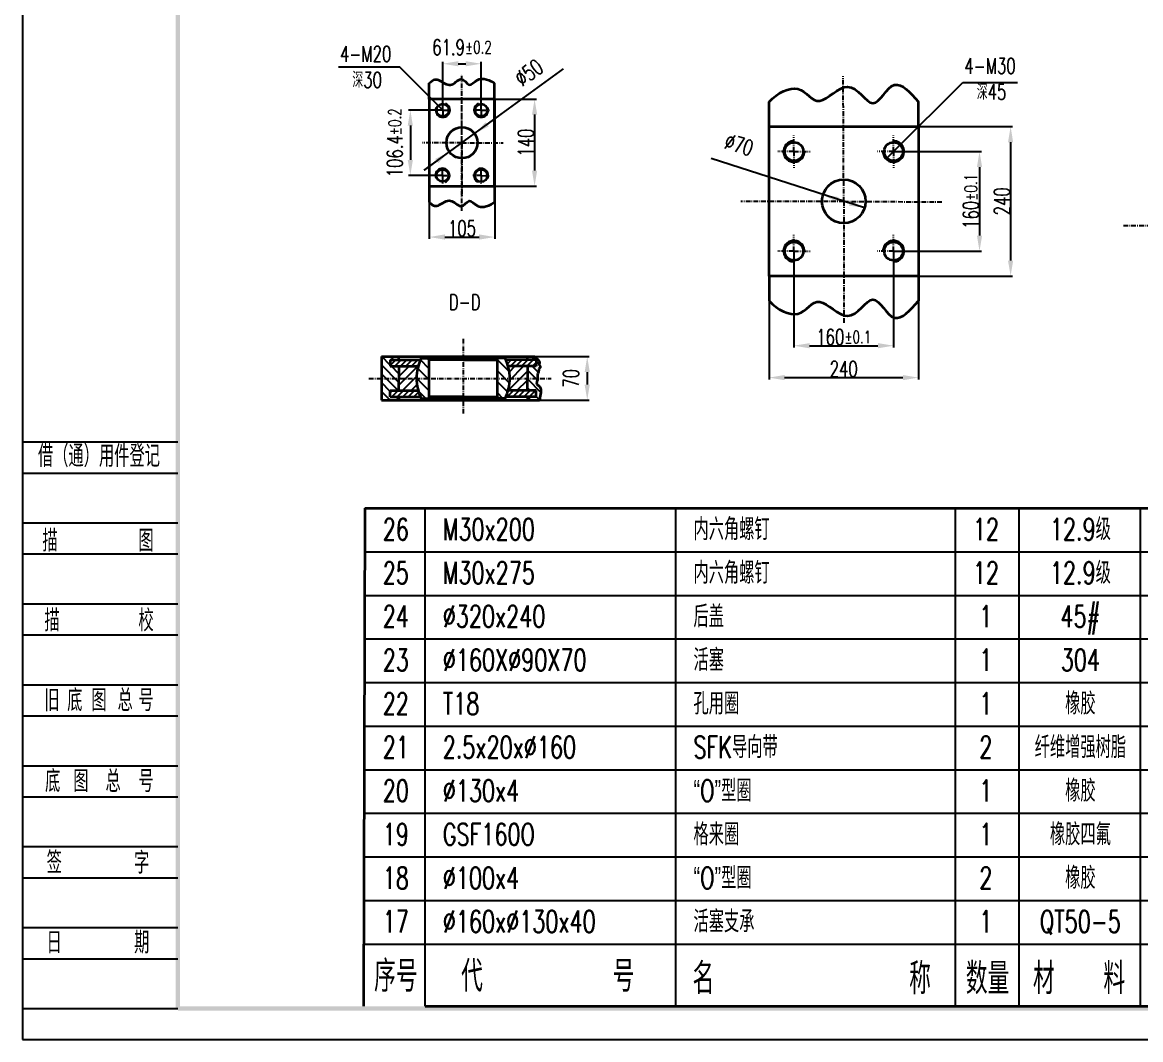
# Model space of a CAD drawing. Extents: x -526 to 4112, y -1359 to 3948.
# Drawn here: x -88 to 1709, y 978 to 2612 of the extents above; entities that cross this region are included whole.
import ezdxf
from ezdxf.enums import TextEntityAlignment as Align

# ---------------------------------------------------------------- set-up
doc = ezdxf.new("R2010")
doc.units = 0
doc.header["$MEASUREMENT"] = 0
doc.linetypes.add('LINEL4', pattern=[12.5, 7.5, -2, 1, -2])
doc.layers.get('Defpoints').update_dxf_attribs({"linetype": 'CONTINUOUS'})
doc.layers.add('L1', color=2, linetype='CONTINUOUS', lineweight=35)
for name, color, linetype in [('L3', 4, 'CONTINUOUS'), ('L4', 5, 'LINEL4'), ('L6', 7, 'CONTINUOUS')]:
    doc.layers.add(name, color=color, linetype=linetype)
doc.styles.add('HZTXT', font='ROMANS', dxfattribs={"width": 0.7, "bigfont": 'HZTXT'})
doc.styles.get("Standard").update_dxf_attribs({"font": 'txt', "bigfont": 'hztxt.shx'})
doc.dimstyles.get("Standard").update_dxf_attribs({"dimtxt": 0.18, "dimasz": 0.18, "dimexe": 0.18, "dimexo": 0.0625, "dimgap": 0.09, "dimtad": 0, "dimtih": 1, "dimtoh": 1, "dimdec": 4, "dimzin": 0, "dimdsep": 46, "dimtxsty": 'Standard', "dimcen": 0.09, "dimadec": 0, "dimazin": 0, "dimtfac": 1, "dimtdec": 4, "dimtofl": 0, "dimtmove": 0, "dimatfit": 3, "dimfxl": 1, "dimtolj": 1, "dimtzin": 0, "dimarcsym": 0})

# ---------------------------------------------------------------- blocks, each defined once
blk = doc.blocks.new('*D37')
at = {"layer": 'Defpoints', "color": 0, "transparency": 16777216}
for p in [(649.2, 2545.6), (587.3, 2471.2), (649.2, 2471.2)]:
    blk.add_point(p, dxfattribs=at)
at = {"layer": 'L3', "transparency": 16777216}
for p, q in [((587.3, 2471.2), (587.3, 2548.6)), ((612.3, 2545.6), (624.2, 2545.6)), ((649.2, 2471.2), (649.2, 2548.6))]:
    blk.add_line(p, q, dxfattribs=at)
for points in [[(612.3, 2549.8), (612.3, 2541.5), (587.3, 2545.6)], [(624.2, 2549.8), (624.2, 2541.5), (649.2, 2545.6)]]:
    blk.add_solid(points, dxfattribs=at)
at = {"layer": 'L3', "transparency": 16777216, "insert": (618.3, 2572.1), "char_height": 25, "attachment_point": 5, "style": 'HZTXT'}
blk.add_mtext('\\A1;61.9{\\H0.8x;±0.2}', dxfattribs=at)
blk = doc.blocks.new('*D38')
at = {"layer": 'Defpoints', "color": 0, "transparency": 16777216}
for p in [(565.8, 2488.9), (670.8, 2488.9), (670.8, 2267.3)]:
    blk.add_point(p, dxfattribs=at)
at = {"layer": 'L3', "transparency": 16777216}
for p, q in [((565.8, 2488.9), (565.8, 2264.3)), ((670.8, 2488.9), (670.8, 2264.3)), ((590.8, 2267.3), (645.8, 2267.3))]:
    blk.add_line(p, q, dxfattribs=at)
for points in [[(590.8, 2271.5), (590.8, 2263.1), (565.8, 2267.3)], [(645.8, 2271.5), (645.8, 2263.1), (670.8, 2267.3)]]:
    blk.add_solid(points, dxfattribs=at)
at = {"layer": 'L3', "transparency": 16777216, "insert": (618.3, 2281.3), "char_height": 25, "attachment_point": 5, "style": 'HZTXT'}
blk.add_mtext('\\A1;105', dxfattribs=at)
blk = doc.blocks.new('*D39')
at = {"layer": 'Defpoints', "color": 0, "transparency": 16777216}
for p in [(587.3, 2471.2), (535.3, 2366.2), (587, 2366.2)]:
    blk.add_point(p, dxfattribs=at)
at = {"layer": 'L3', "transparency": 16777216}
for p, q in [((587.3, 2471.2), (532.3, 2471.2)), ((535.3, 2446.2), (535.3, 2391.2)), ((587, 2366.2), (532.3, 2366.2))]:
    blk.add_line(p, q, dxfattribs=at)
for points in [[(531.1, 2446.2), (539.4, 2446.2), (535.3, 2471.2)], [(531.1, 2391.2), (539.4, 2391.2), (535.3, 2366.2)]]:
    blk.add_solid(points, dxfattribs=at)
at = {"layer": 'L3', "transparency": 16777216, "insert": (510.3, 2418.7), "char_height": 25, "attachment_point": 5, "rotation": 90, "style": 'HZTXT'}
blk.add_mtext('\\A1;106.4{\\H0.8x;±0.2}', dxfattribs=at)
blk = doc.blocks.new('*D40')
at = {"layer": 'Defpoints', "color": 0, "transparency": 16777216}
for p in [(670.8, 2488.9), (670.8, 2348.9), (734.9, 2348.9)]:
    blk.add_point(p, dxfattribs=at)
at = {"layer": 'L3', "transparency": 16777216}
for p, q in [((670.8, 2488.9), (737.9, 2488.9)), ((734.9, 2463.9), (734.9, 2373.9)), ((670.8, 2348.9), (737.9, 2348.9))]:
    blk.add_line(p, q, dxfattribs=at)
for points in [[(730.8, 2463.9), (739.1, 2463.9), (734.9, 2488.9)], [(730.8, 2373.9), (739.1, 2373.9), (734.9, 2348.9)]]:
    blk.add_solid(points, dxfattribs=at)
at = {"layer": 'L3', "transparency": 16777216, "insert": (720.9, 2418.9), "char_height": 25, "attachment_point": 5, "rotation": 90, "style": 'HZTXT'}
blk.add_mtext('\\A1;140', dxfattribs=at)
blk = doc.blocks.new('*D41')
at = {"layer": 'Defpoints', "color": 0, "transparency": 16777216}
for p in [(638.5, 2433.5), (598, 2404.2)]:
    blk.add_point(p, dxfattribs=at)
at = {"layer": 'L3', "transparency": 16777216}
for p, q in [((658.8, 2448.2), (679, 2462.9)), ((598, 2404.2), (638.5, 2433.5)), ((577.8, 2389.5), (557.6, 2374.8))]:
    blk.add_line(p, q, dxfattribs=at)
for points in [[(656.3, 2451.6), (661.2, 2444.8), (638.5, 2433.5)], [(575.3, 2392.9), (580.2, 2386.1), (598, 2404.2)]]:
    blk.add_solid(points, dxfattribs=at)
at = {"layer": 'L3', "transparency": 16777216, "insert": (725.7, 2531.4), "char_height": 25, "attachment_point": 5, "rotation": 35.9422, "style": 'HZTXT'}
blk.add_mtext('\\A1;∅50', dxfattribs=at)
blk = doc.blocks.new('*D48')
at = {"layer": 'Defpoints', "color": 0, "transparency": 16777216}
for p in [(1111.6, 2204.6), (1351.6, 2204.6), (1351.6, 2041.5)]:
    blk.add_point(p, dxfattribs=at)
at = {"layer": 'L3', "transparency": 16777216}
for p, q in [((1111.6, 2204.6), (1111.6, 2038.5)), ((1351.6, 2204.6), (1351.6, 2038.5)), ((1136.6, 2041.5), (1326.6, 2041.5))]:
    blk.add_line(p, q, dxfattribs=at)
for points in [[(1136.6, 2045.7), (1136.6, 2037.4), (1111.6, 2041.5)], [(1326.6, 2045.7), (1326.6, 2037.4), (1351.6, 2041.5)]]:
    blk.add_solid(points, dxfattribs=at)
at = {"layer": 'L3', "transparency": 16777216, "insert": (1231.6, 2055.5), "char_height": 25, "attachment_point": 5, "style": 'HZTXT'}
blk.add_mtext('\\A1;240', dxfattribs=at)
blk = doc.blocks.new('*D49')
at = {"layer": 'Defpoints', "color": 0, "transparency": 16777216}
for p in [(1151.6, 2244.6), (1311.6, 2244.6), (1311.6, 2092.8)]:
    blk.add_point(p, dxfattribs=at)
at = {"layer": 'L3', "transparency": 16777216}
for p, q in [((1151.6, 2244.6), (1151.6, 2089.8)), ((1311.6, 2244.6), (1311.6, 2089.8)), ((1176.6, 2092.8), (1286.6, 2092.8))]:
    blk.add_line(p, q, dxfattribs=at)
for points in [[(1176.6, 2096.9), (1176.6, 2088.6), (1151.6, 2092.8)], [(1286.6, 2096.9), (1286.6, 2088.6), (1311.6, 2092.8)]]:
    blk.add_solid(points, dxfattribs=at)
at = {"layer": 'L3', "transparency": 16777216, "insert": (1231.6, 2106.8), "char_height": 25, "attachment_point": 5, "style": 'HZTXT'}
blk.add_mtext('\\A1;160{\\H0.8x;±0.1}', dxfattribs=at)
blk = doc.blocks.new('*D50')
at = {"layer": 'Defpoints', "color": 0, "transparency": 16777216}
for p in [(1311.6, 2404.6), (1311.6, 2244.6), (1449.8, 2244.6)]:
    blk.add_point(p, dxfattribs=at)
at = {"layer": 'L3', "transparency": 16777216}
for p, q in [((1311.6, 2404.6), (1452.8, 2404.6)), ((1449.8, 2379.6), (1449.8, 2269.6)), ((1311.6, 2244.6), (1452.8, 2244.6))]:
    blk.add_line(p, q, dxfattribs=at)
for points in [[(1445.6, 2379.6), (1453.9, 2379.6), (1449.8, 2404.6)], [(1445.6, 2269.6), (1453.9, 2269.6), (1449.8, 2244.6)]]:
    blk.add_solid(points, dxfattribs=at)
at = {"layer": 'L3', "transparency": 16777216, "insert": (1435.8, 2324.6), "char_height": 25, "attachment_point": 5, "rotation": 90, "style": 'HZTXT'}
blk.add_mtext('\\A1;160{\\H0.8x;±0.1}', dxfattribs=at)
blk = doc.blocks.new('*D51')
at = {"layer": 'Defpoints', "color": 0, "transparency": 16777216}
for p in [(1351.6, 2444.6), (1351.6, 2204.6), (1499.7, 2204.6)]:
    blk.add_point(p, dxfattribs=at)
at = {"layer": 'L3', "transparency": 16777216}
for p, q in [((1351.6, 2444.6), (1502.7, 2444.6)), ((1499.7, 2419.6), (1499.7, 2229.6)), ((1351.6, 2204.6), (1502.7, 2204.6))]:
    blk.add_line(p, q, dxfattribs=at)
for points in [[(1495.5, 2419.6), (1503.8, 2419.6), (1499.7, 2444.6)], [(1495.5, 2229.6), (1503.8, 2229.6), (1499.7, 2204.6)]]:
    blk.add_solid(points, dxfattribs=at)
at = {"layer": 'L3', "transparency": 16777216, "insert": (1485.7, 2324.6), "char_height": 25, "attachment_point": 5, "rotation": 90, "style": 'HZTXT'}
blk.add_mtext('\\A1;240', dxfattribs=at)
blk = doc.blocks.new('*D52')
at = {"layer": 'Defpoints', "color": 0, "transparency": 16777216}
for p in [(1198.2, 2335), (1265.1, 2314.3)]:
    blk.add_point(p, dxfattribs=at)
at = {"layer": 'L3', "transparency": 16777216}
blk.add_line((1241.2, 2321.7), (1222.1, 2327.6), dxfattribs=at)
for points in [[(1223.3, 2331.6), (1220.9, 2323.6), (1198.2, 2335)], [(1242.4, 2325.7), (1240, 2317.7), (1265.1, 2314.3)]]:
    blk.add_solid(points, dxfattribs=at)
at = {"layer": 'L3', "transparency": 16777216, "insert": (1063.3, 2415.5), "char_height": 25, "attachment_point": 5, "rotation": 342.7854, "style": 'HZTXT'}
blk.add_mtext('\\A1;∅70', dxfattribs=at)
blk = doc.blocks.new('*D57')
at = {"layer": 'Defpoints', "color": 0, "transparency": 16777216}
for p in [(735.4, 2075.3), (742.7, 2005.3), (819.5, 2005.3)]:
    blk.add_point(p, dxfattribs=at)
at = {"layer": 'L3', "transparency": 16777216}
for p, q in [((735.4, 2075.3), (822.5, 2075.3)), ((819.5, 2050.3), (819.5, 2030.3)), ((742.7, 2005.3), (822.5, 2005.3))]:
    blk.add_line(p, q, dxfattribs=at)
for points in [[(815.3, 2050.3), (823.6, 2050.3), (819.5, 2075.3)], [(815.3, 2030.3), (823.6, 2030.3), (819.5, 2005.3)]]:
    blk.add_solid(points, dxfattribs=at)
at = {"layer": 'L3', "transparency": 16777216, "insert": (793.5, 2040.3), "char_height": 25, "attachment_point": 5, "rotation": 90, "style": 'HZTXT'}
blk.add_mtext('\\A1;70', dxfattribs=at)

msp = doc.modelspace()

# ---------------------------------------------------------------- hatches: boundary and pattern name
at = {"layer": 'L6'}
h = msp.add_hatch(dxfattribs=at)
h.set_pattern_fill('ANSI31', color=256, scale=80, angle=90)
h.set_pattern_definition([(135, (-484.927, 2257.698), (-7.07107, -7.07107), [])])
h.paths.add_polyline_path([(516.97, 2059.83), (502.97, 2059.83), (502.97, 2070.09), (516.97, 2070.09), (516.97, 2075.31), (488.81, 2075.31), (488.81, 2040.31), (516.97, 2040.31)])
h.paths.add_polyline_path([(516.97, 2040.31), (488.81, 2040.31), (488.81, 2005.31), (516.97, 2005.31), (516.97, 2010.53), (502.97, 2010.53), (502.97, 2020.8), (516.97, 2020.8)])
edge = h.paths.add_edge_path()
edge.add_spline(control_points=[(739.87, 2040.31), (739.79, 2042.43), (738.73, 2046.54), (742.1, 2051.41), (740.99, 2056.35), (746.15, 2059.15), (741.01, 2061.85), (743.89, 2066.61), (740.31, 2071.13), (736.06, 2073.07), (735.48, 2074.77), (735.4, 2075.31)], knot_values=[5.2689976, 5.2689976, 5.2689976, 5.2689976, 11.5657997, 17.1257928, 21.7241225, 25.2005854, 29.0732044, 32.3051903, 38.9488706, 43.3409126, 45.1293294, 45.1293294, 45.1293294, 45.1293294], degree=3, periodic=0)
edge.add_line((735.4, 2075.31), (723.38, 2075.31))
edge.add_line((723.38, 2075.31), (723.38, 2070.09))
edge.add_line((723.38, 2070.09), (737.38, 2070.09))
edge.add_line((737.38, 2070.09), (737.38, 2059.83))
edge.add_line((737.38, 2059.83), (723.38, 2059.83))
edge.add_line((723.38, 2059.83), (723.38, 2040.31))
edge.add_line((723.38, 2040.31), (739.87, 2040.31))
edge = h.paths.add_edge_path()
edge.add_spline(control_points=[(742.69, 2005.31), (742.98, 2006.73), (744.61, 2014.83), (746.91, 2025.67), (739.43, 2029.55), (737.1, 2033.34), (739.76, 2036.93), (739.9, 2039.41), (739.87, 2040.31)], knot_values=[45.1293294, 45.1293294, 45.1293294, 45.1293294, 49.2305494, 67.7661238, 69.8173425, 74.1458481, 78.9432728, 81.6103396, 81.6103396, 81.6103396, 81.6103396], degree=3, periodic=0)
edge.add_line((739.87, 2040.31), (723.38, 2040.31))
edge.add_line((723.38, 2040.31), (723.38, 2020.8))
edge.add_line((723.38, 2020.8), (737.38, 2020.8))
edge.add_line((737.38, 2020.8), (737.38, 2010.53))
edge.add_line((737.38, 2010.53), (723.38, 2010.53))
edge.add_line((723.38, 2010.53), (723.38, 2005.31))
edge.add_line((723.38, 2005.31), (742.69, 2005.31))
h = msp.add_hatch(dxfattribs=at)
h.set_pattern_fill('ANSI31', color=256, scale=50)
h.set_pattern_definition([(45, (-484.927, 2257.6977), (-4.419417, 4.419417), [])])
h.paths.add_polyline_path([(502.97, 2070.09), (502.97, 2059.83), (547.85, 2059.83, -0.0376279), (551.56, 2070.09)])
h.paths.add_polyline_path([(502.97, 2020.8), (502.97, 2010.53), (551.56, 2010.53, -0.0376279), (547.85, 2020.8)])
h.paths.add_polyline_path([(688.79, 2070.09, -0.0376279), (692.5, 2059.83), (737.38, 2059.83), (737.38, 2070.09)])
h.paths.add_polyline_path([(692.5, 2020.8, -0.0376279), (688.79, 2010.53), (737.38, 2010.53), (737.38, 2020.8)])
h = msp.add_hatch(dxfattribs=at)
h.set_pattern_fill('ANSI31', color=256, scale=100, angle=90)
h.set_pattern_definition([(135, (-484.927, 2257.698), (-8.83883, -8.83883), [])])
h.paths.add_polyline_path([(565.17, 2070.07), (565.17, 2072.69), (552.79, 2072.69, 0.11605), (545.17, 2040.31), (565.17, 2040.31)])
h.paths.add_polyline_path([(565.17, 2040.31), (545.17, 2040.31, 0.11605), (552.79, 2007.93), (565.17, 2007.93), (565.17, 2010.56)])
h.paths.add_polyline_path([(687.56, 2072.69), (675.17, 2072.69), (675.17, 2070.07), (675.17, 2040.31), (695.17, 2040.31, 0.11605)])
h.paths.add_polyline_path([(695.17, 2040.31), (675.17, 2040.31), (675.17, 2010.56), (675.17, 2007.93), (687.56, 2007.93, 0.11605)])
h = msp.add_hatch(dxfattribs=at)
h.set_pattern_fill('ANSI31', color=256, scale=80)
h.set_pattern_definition([(45, (-484.927, 2257.698), (-7.07107, 7.07107), [])])
h.paths.add_polyline_path([(547.85, 2059.83), (516.97, 2059.83), (516.97, 2040.31), (545.17, 2040.31, -0.0681307)])
h.paths.add_polyline_path([(545.17, 2040.31), (516.97, 2040.31), (516.97, 2020.8), (547.85, 2020.8, -0.0681307)])
h.paths.add_polyline_path([(723.38, 2059.83), (692.5, 2059.83, -0.0681307), (695.17, 2040.31), (723.38, 2040.31)])
h.paths.add_polyline_path([(723.38, 2040.31), (695.17, 2040.31, -0.0681307), (692.5, 2020.8), (723.38, 2020.8)])

# ---------------------------------------------------------------- linework, layer by layer
at = {"layer": 'L1'}
for p, q in [((565.77, 2488.85), (565.77, 2514.41)), ((670.77, 2488.85), (670.77, 2514.41)), ((670.77, 2488.85), (565.77, 2488.85)), ((565.77, 2488.85), (565.77, 2348.85)), ((670.77, 2418.85), (670.77, 2488.85)), ((1111.64, 2444.63), (1111.64, 2484.63)), ((1351.64, 2444.63), (1351.64, 2484.63)), ((1351.64, 2444.63), (1351.64, 2204.63)), ((670.77, 2348.85), (670.77, 2418.85)), ((565.77, 2348.85), (565.63, 2323.3)), ((565.77, 2348.85), (670.77, 2348.85)), ((670.77, 2348.28), (670.63, 2322.72)), ((1351.64, 2204.63), (1111.64, 2204.63)), ((1111.64, 2204.63), (1111.64, 2164.63)), ((1351.64, 2204.63), (1351.64, 2164.63)), ((488.81, 2075.31), (488.81, 2005.31)), ((488.81, 2075.31), (735.4, 2075.31)), ((502.97, 2070.09), (551.56, 2070.09)), ((502.97, 2070.09), (502.97, 2059.83)), ((516.97, 2070.09), (516.97, 2075.31)), ((552.79, 2072.69), (620.17, 2072.69)), ((565.17, 2070.07), (565.17, 2072.69)), ((620.17, 2070.07), (565.17, 2070.07)), ((565.17, 2070.07), (565.17, 2010.56)), ((687.56, 2072.69), (620.17, 2072.69)), ((620.17, 2070.07), (675.17, 2070.07)), ((675.17, 2070.07), (675.17, 2072.69)), ((675.17, 2010.56), (675.17, 2070.07)), ((737.38, 2070.09), (688.79, 2070.09)), ((723.38, 2070.09), (723.38, 2075.31)), ((737.38, 2070.09), (737.38, 2059.83)), ((502.97, 2059.83), (547.85, 2059.83)), ((516.97, 2059.83), (516.97, 2040.31)), ((737.38, 2059.83), (692.5, 2059.83)), ((723.38, 2059.83), (723.38, 2040.31)), ((516.97, 2020.8), (516.97, 2040.31)), ((723.38, 2020.8), (723.38, 2040.31)), ((502.97, 2010.53), (502.97, 2020.8)), ((502.97, 2020.8), (547.85, 2020.8)), ((737.38, 2020.8), (692.5, 2020.8)), ((737.38, 2010.53), (737.38, 2020.8)), ((488.81, 2005.31), (742.69, 2005.31)), ((502.97, 2010.53), (551.56, 2010.53)), ((516.97, 2010.53), (516.97, 2005.31)), ((552.79, 2007.93), (620.17, 2007.93)), ((620.17, 2010.56), (565.17, 2010.56)), ((565.17, 2010.56), (565.17, 2007.93)), ((620.17, 2010.56), (675.17, 2010.56)), ((687.56, 2007.93), (620.17, 2007.93)), ((675.17, 2010.56), (675.17, 2007.93)), ((737.38, 2010.53), (688.79, 2010.53)), ((723.38, 2010.53), (723.38, 2005.31)), ((461.96, 1831.76), (459.78, 1031.76)), ((461.96, 1831.76), (2261.96, 1831.76)), ((559.23, 1031.76), (2345.18, 1031.76))]:
    msp.add_line(p, q, dxfattribs=at)
msp.add_lwpolyline([(1111.64, 2444.63), (1351.64, 2444.63), (1351.64, 2204.63), (1111.64, 2204.63)], close=True, dxfattribs=at)
for centre, radius in [((587.32, 2471.17), 10), ((649.22, 2471.17), 10), ((618.27, 2418.85), 25), ((1151.64, 2404.63), 15), ((1311.64, 2404.63), 15), ((587.03, 2366.21), 10), ((648.93, 2365.87), 10), ((1231.64, 2324.63), 35), ((1151.64, 2244.63), 15), ((1311.64, 2244.63), 15)]:
    msp.add_circle(centre, radius, dxfattribs=at)
for centre, start, end in [((617.79, 2040.31), 153.52174, 180), ((622.56, 2040.31), 0, 26.47826), ((617.79, 2040.31), 180, 206.47826), ((622.56, 2040.31), 333.52174, 0)]:
    msp.add_arc(centre, 72.62, start, end, dxfattribs=at)
for points, knots in [([(565.77, 2514.41), (572.51, 2521.44), (581.2, 2521.43), (600.08, 2505.47), (618.27, 2528.51), (629.86, 2504.81), (640.57, 2522.33), (656.9, 2522.83), (670.77, 2514.41)], [0, 0, 0, 0, 45.8969265, 93.1825466, 139.534982, 192.6851797, 244.6732227, 290.9887988, 290.9887988, 290.9887988, 290.9887988]), ([(1111.64, 2484.63), (1125.11, 2498.7), (1164.21, 2518.97), (1188.12, 2466.76), (1243.02, 2532.25), (1279.32, 2456.14), (1309.74, 2531.29), (1338.22, 2499.57), (1351.64, 2484.63)], [0, 0, 0, 0, 45.8969265, 93.1825466, 139.534982, 192.6851797, 244.6732227, 290.9887988, 290.9887988, 290.9887988, 290.9887988]), ([(565.63, 2323.3), (572.33, 2316.23), (581.02, 2316.19), (599.99, 2332.05), (618.05, 2308.91), (629.78, 2332.55), (640.38, 2314.96), (656.71, 2314.38), (670.63, 2322.72)], [0, 0, 0, 0, 45.8969265, 93.1825466, 139.534982, 192.6851797, 244.6732227, 290.9887988, 290.9887988, 290.9887988, 290.9887988]), ([(1111.64, 2164.63), (1125.11, 2150.56), (1164.21, 2130.29), (1188.12, 2182.5), (1243.02, 2117.01), (1279.32, 2193.12), (1309.74, 2117.97), (1338.22, 2149.69), (1351.64, 2164.63)], [0, 0, 0, 0, 45.8969265, 93.1825466, 139.534982, 192.6851797, 244.6732227, 290.9887988, 290.9887988, 290.9887988, 290.9887988]), ([(735.4, 2075.31), (735.48, 2074.77), (736.06, 2073.07), (740.31, 2071.13), (743.89, 2066.61), (741.01, 2061.85), (746.15, 2059.15), (740.99, 2056.35), (742.1, 2051.41), (738.18, 2045.75), (741.18, 2038.84), (737.1, 2033.34), (739.43, 2029.55), (746.91, 2025.67), (744.61, 2014.83), (742.98, 2006.73), (742.69, 2005.31)], [5.2689976, 5.2689976, 5.2689976, 5.2689976, 7.0574144, 11.4494564, 18.0931367, 21.3251226, 25.1977416, 28.6742045, 33.2725342, 38.8325273, 47.7963962, 52.5938209, 56.9223265, 58.9735452, 77.5091196, 81.6103396, 81.6103396, 81.6103396, 81.6103396])]:
    msp.add_open_spline(points, degree=3, knots=knots, dxfattribs=at)
for points in [[(165.46, 3894.76), (158.46, 3901.76), (165.46, 1028.26), (158.46, 1028.26)], [(161.96, 1031.76), (161.96, 1024.76), (4058.47, 1031.76), (4065.47, 1024.76)]]:
    msp.add_trace(points, dxfattribs=at)
at = {"layer": 'L3'}
for p, q in [((518.49, 2540), (419.99, 2540)), ((587.32, 2471.17), (518.49, 2540)), ((557.55, 2374.83), (781.52, 2537.21)), ((1311.64, 2404.63), (1422.73, 2515.73)), ((1422.73, 2515.73), (1511.02, 2515.73)), ((1265.07, 2314.27), (1018.45, 2393.51)), ((1311.64, 2404.63), (1301.03, 2394.02)), ((-88.04, 1938.26), (161.96, 1938.26)), ((-88.04, 1888.26), (161.96, 1888.26)), ((461.96, 1831.76), (2261.96, 1831.76)), ((559.23, 1661.76), (559.23, 1831.76)), ((961.96, 1661.76), (961.96, 1831.76)), ((1411.18, 1661.76), (1411.18, 1831.76)), ((1513.42, 1661.76), (1513.42, 1831.76)), ((1708.59, 1661.76), (1708.59, 1831.76)), ((-88.04, 1808.26), (161.96, 1808.26)), ((461.96, 1761.76), (2261.96, 1761.76)), ((559.23, 1591.76), (559.23, 1761.76)), ((961.96, 1591.76), (961.96, 1761.76)), ((1411.18, 1591.76), (1411.18, 1761.76)), ((1513.42, 1591.76), (1513.42, 1761.76)), ((1708.59, 1591.76), (1708.59, 1761.76)), ((-88.04, 1758.26), (161.96, 1758.26)), ((461.96, 1691.76), (2261.96, 1691.76)), ((559.23, 1521.76), (559.23, 1691.76)), ((961.96, 1521.76), (961.96, 1691.76)), ((1411.18, 1521.76), (1411.18, 1691.76)), ((1513.42, 1521.76), (1513.42, 1691.76)), ((1708.59, 1521.76), (1708.59, 1691.76)), ((-88.04, 1678.26), (161.96, 1678.26)), ((-88.04, 1628.26), (161.96, 1628.26)), ((461.96, 1621.76), (2261.96, 1621.76)), ((559.23, 1451.76), (559.23, 1621.76)), ((961.96, 1451.76), (961.96, 1621.76)), ((1411.18, 1451.76), (1411.18, 1621.76)), ((1513.42, 1451.76), (1513.42, 1621.76)), ((1708.59, 1451.76), (1708.59, 1621.76)), ((-88.04, 1548.26), (161.96, 1548.26)), ((461.96, 1551.76), (2261.96, 1551.76)), ((559.23, 1381.76), (559.23, 1551.76)), ((961.96, 1381.76), (961.96, 1551.76)), ((1411.18, 1381.76), (1411.18, 1551.76)), ((1513.42, 1381.76), (1513.42, 1551.76)), ((1708.59, 1381.76), (1708.59, 1551.76)), ((-88.04, 1498.26), (161.96, 1498.26)), ((461.96, 1481.76), (2261.96, 1481.76)), ((559.23, 1311.76), (559.23, 1481.76)), ((961.96, 1311.76), (961.96, 1481.76)), ((1411.18, 1311.76), (1411.18, 1481.76)), ((1513.42, 1311.76), (1513.42, 1481.76)), ((1708.59, 1311.76), (1708.59, 1481.76)), ((-88.04, 1418.26), (161.96, 1418.26)), ((461.96, 1411.76), (2261.96, 1411.76)), ((559.23, 1241.76), (559.23, 1411.76)), ((961.96, 1241.76), (961.96, 1411.76)), ((1411.18, 1241.76), (1411.18, 1411.76)), ((1513.42, 1241.76), (1513.42, 1411.76)), ((1708.59, 1241.76), (1708.59, 1411.76)), ((-88.04, 1368.26), (161.96, 1368.26)), ((461.96, 1341.76), (2261.96, 1341.76)), ((559.23, 1171.76), (559.23, 1341.76)), ((961.96, 1171.76), (961.96, 1341.76)), ((1411.18, 1171.76), (1411.18, 1341.76)), ((1513.42, 1171.76), (1513.42, 1341.76)), ((1708.59, 1171.76), (1708.59, 1341.76)), ((-88.04, 1288.26), (161.96, 1288.26)), ((461.96, 1271.76), (2261.96, 1271.76)), ((559.23, 1101.76), (559.23, 1271.76)), ((961.96, 1101.76), (961.96, 1271.76)), ((1411.18, 1101.76), (1411.18, 1271.76)), ((1513.42, 1101.76), (1513.42, 1271.76)), ((1708.59, 1101.76), (1708.59, 1271.76)), ((-88.04, 1238.26), (161.96, 1238.26)), ((461.96, 1201.76), (2261.96, 1201.76)), ((559.23, 1031.76), (559.23, 1201.76)), ((961.96, 1031.76), (961.96, 1201.76)), ((1411.18, 1031.76), (1411.18, 1201.76)), ((1513.42, 1031.76), (1513.42, 1201.76)), ((1708.59, 1031.76), (1708.59, 1201.76)), ((-88.04, 1158.26), (161.96, 1158.26)), ((461.96, 1131.76), (2261.96, 1131.76)), ((-88.04, 1108.26), (161.96, 1108.26)), ((-88.04, 1028.26), (161.96, 1028.26))]:
    msp.add_line(p, q, dxfattribs=at)
msp.add_lwpolyline([(-88.04, 978.26), (4111.97, 978.26), (4111.97, 3948.26), (-88.04, 3948.26)], close=True, dxfattribs=at)
at = {"layer": 'L4'}
for p, q in [((618.27, 2418.85), (618.27, 2528.51)), ((1231.64, 2324.63), (1230.76, 2525.45)), ((587.32, 2471.17), (587.32, 2497.17)), ((618.27, 2309.2), (618.27, 2487.07)), ((649.22, 2471.17), (649.22, 2497.17)), ((587.32, 2471.17), (561.32, 2471.17)), ((587.32, 2471.17), (600.34, 2471.17)), ((587.32, 2471.17), (587.32, 2458.15)), ((649.22, 2471.17), (636.2, 2471.17)), ((649.22, 2471.17), (649.22, 2458.15)), ((649.22, 2471.17), (662.22, 2471.17)), ((1151.64, 2404.63), (1151.64, 2430.63)), ((1311.64, 2404.63), (1311.64, 2430.63)), ((618.27, 2418.85), (554.75, 2418.41)), ((618.27, 2418.85), (684.41, 2418.41)), ((618.27, 2418.85), (618.27, 2333.53)), ((1151.64, 2404.63), (1125.64, 2404.63)), ((1151.64, 2404.63), (1177.68, 2404.63)), ((1151.64, 2404.63), (1151.64, 2378.59)), ((1311.64, 2404.63), (1285.59, 2404.63)), ((1311.64, 2404.63), (1311.64, 2378.59)), ((1311.64, 2404.63), (1337.64, 2404.63)), ((587.03, 2366.21), (587.18, 2379.23)), ((648.93, 2365.87), (649.08, 2378.89)), ((587.03, 2366.21), (561.03, 2366.35)), ((587.03, 2366.21), (586.89, 2353.21)), ((587.03, 2366.21), (600.05, 2366.07)), ((648.93, 2365.87), (635.91, 2366.01)), ((648.93, 2365.87), (648.79, 2352.87)), ((648.93, 2365.87), (661.93, 2365.72)), ((1231.64, 2324.63), (1066.32, 2324.63)), ((1231.64, 2324.63), (1231.64, 2129.46)), ((1231.64, 2324.63), (1389.2, 2323.75)), ((1681.08, 2286.09), (2042.67, 2286.09)), ((1151.64, 2244.63), (1151.64, 2270.67)), ((1311.64, 2244.63), (1311.64, 2270.67)), ((1151.64, 2244.63), (1125.64, 2244.63)), ((1151.64, 2244.63), (1177.68, 2244.63)), ((1151.64, 2244.63), (1151.64, 2218.63)), ((1311.64, 2244.63), (1285.59, 2244.63)), ((1311.64, 2244.63), (1337.64, 2244.63)), ((1311.64, 2244.63), (1311.64, 2218.63)), ((620.17, 2103.9), (620.17, 1982.4)), ((468.81, 2040.31), (761.56, 2040.31))]:
    msp.add_line(p, q, dxfattribs=at)
at = {"layer": 'L6'}
for centre, radius, start, end in [((587.32, 2471.17), 11.56, 157.92354, 67.92354), ((649.22, 2471.17), 11.56, 112.07646, 22.07646), ((1151.64, 2404.63), 17.18, 94.16488, 4.16488), ((1311.64, 2404.63), 17.18, 175.83512, 85.83512), ((587.03, 2366.21), 11.56, 291.76112, 201.76112), ((648.93, 2365.87), 11.56, 337.6082, 247.6082), ((1151.64, 2244.63), 17.18, 355.83512, 265.83512), ((1311.64, 2244.63), 17.18, 274.16488, 184.16488)]:
    msp.add_arc(centre, radius, start, end, dxfattribs=at)

# ---------------------------------------------------------------- texts
at = {"layer": 'L1', "style": 'HZTXT', "width": 0.7}
for s, p in [('序号', (512, 1055.2)), ('代        号', (756.19, 1055.2)), ('名            称', (1180.16, 1051.28)), ('数量', (1462.71, 1051.28)), ('材   料', (1609.69, 1051.28))]:
    msp.add_text(s, height=50, dxfattribs=at).set_placement(p, align=Align.CENTER)
at = {"layer": 'L3', "style": 'HZTXT', "width": 0.7}
for s, p in [('借（通）用件登记', (35.06, 1898.12)), ('26', (512, 1780.45)), ('12', (1460, 1780.45)), ('12.9级', (1611.81, 1780.45)), ('25', (512, 1710.45)), ('12', (1460, 1710.45)), ('12.9级', (1611.81, 1710.45)), ('24', (512, 1640.45)), ('1', (1460, 1640.45)), ('45#', (1611.81, 1640.45)), ('23', (512, 1570.45)), ('1', (1460, 1570.45)), ('304', (1611.81, 1570.45)), ('底', (-3.77, 1505.74)), ('图', (35.06, 1505.74)), ('总', (77.12, 1505.74)), ('22', (512, 1500.45)), ('1', (1460, 1500.45)), ('橡胶', (1611.81, 1500.45)), ('21', (512, 1430.45)), ('2', (1460, 1430.45)), ('纤维增强树脂', (1611.81, 1430.45)), ('底', (-39.36, 1375.74)), ('图', (5.94, 1375.74)), ('总', (57.71, 1375.74)), ('20', (512, 1360.45)), ('1', (1460, 1360.45)), ('橡胶', (1611.81, 1360.45)), ('19', (512, 1290.45)), ('1', (1460, 1290.45)), ('橡胶四氟', (1611.81, 1290.45)), ('橡胶', (1611.81, 1220.45)), ('18', (512, 1220.45)), ('2', (1460, 1220.45)), ('17', (512, 1150.45)), ('1', (1460, 1150.45)), ('QT50-5', (1611.81, 1150.45))]:
    msp.add_text(s, height=35, dxfattribs=at).set_placement(p, align=Align.CENTER)
for s, p in [('M30x200', (587.41, 1780.45)), ('内六角螺钉', (990.16, 1780.45)), ('描', (-55.88, 1762.01)), ('M30x275', (587.41, 1710.45)), ('内六角螺钉', (990.16, 1710.45)), ('描', (-52.65, 1633.88)), ('%%C320x240', (587.41, 1640.45)), ('后盖', (990.16, 1640.45)), ('%%C160X%%C90X70', (587.41, 1570.45)), ('活塞', (990.16, 1570.45)), ('旧', (-52.65, 1505.74)), ('T18', (587.41, 1500.45)), ('孔用圈', (990.16, 1500.45)), ('2.5x20x%%C160', (587.41, 1430.45)), ('SFK导向带', (990.16, 1430.45)), ('%%C130x4', (587.41, 1360.45)), ('“O”型圈', (990.16, 1360.45)), ('GSF160O', (587.41, 1290.45)), ('格来圈', (990.16, 1290.45)), ('签', (-49.07, 1245.38)), ('“O”型圈', (990.16, 1220.45)), ('%%C100x4', (587.41, 1220.45)), ('活塞支承', (990.16, 1150.45)), ('%%C160x%%C130x40', (587.41, 1150.45)), ('日', (-49.07, 1116.63))]:
    msp.add_text(s, height=35, dxfattribs=at).set_placement(p)
for s, p in [(' 图', (122.93, 1762.01)), ('校', (122.93, 1633.88)), ('号', (122.93, 1505.74)), ('号', (122.93, 1375.74)), ('字', (115.95, 1244.76)), ('期', (115.95, 1116.63))]:
    msp.add_text(s, height=35, dxfattribs=at).set_placement(p, align=Align.RIGHT)
at = {"layer": 'L3', "char_height": 25, "attachment_point": 1, "style": 'HZTXT'}
for s, width, insert in [('\\pi-1.0117;4-M20\\P\\pi18.913;深30', 84.6434, (423.2, 2573.87)), ('\\pi-1.0117;4-M30\\P\\pi18.913;深45', 84.6434, (1426.38, 2554.63)), ('D-D', 207.2539, (597.23, 2175.26))]:
    msp.add_mtext_dynamic_manual_height_columns(s, width=width, gutter_width=20, heights=[0], dxfattribs=dict(at, insert=insert))

# ---------------------------------------------------------------- dimensions: what is measured, and where the dimension line sits
at = {"layer": 'L3'}
dim = msp.add_linear_dim(base=(649.22, 2545.63), p1=(587.32, 2471.17), p2=(649.22, 2471.17), text='<>{\\H0.8x;±0.2}', dimstyle='Standard', override={"dimtxt": 25, "dimasz": 25, "dimexe": 3, "dimexo": 0, "dimgap": 1.5, "dimtad": 1, "dimtih": 0, "dimtoh": 0, "dimdec": 1, "dimzin": 9, "dimtxsty": 'HZTXT', "dimcen": 0, "dimclrd": 256, "dimclre": 256, "dimclrt": 256, "dimtfac": 0.6, "dimtdec": 1, "dimtofl": 1, "dimtmove": 2, "dimtzin": 9, "dimlwd": 65535, "dimlwe": 65535}, dxfattribs=at)
dim.commit()
dim.dimension.update_dxf_attribs({"geometry": '*D37', "text_midpoint": (618.27, 2572.13), "dimtype": 160})
for p1, p2, picture, middle in [((598.03, 2404.18), (638.51, 2433.53), '*D41', (725.73, 2531.41)), ((1265.07, 2314.27), (1198.21, 2334.99), '*D52', (1063.26, 2415.48))]:
    dim = msp.add_diameter_dim_2p(p1=p1, p2=p2, dimstyle='Standard', override={"dimtxt": 25, "dimasz": 25, "dimexe": 3, "dimexo": 0, "dimgap": 1.5, "dimtad": 1, "dimtih": 0, "dimtoh": 0, "dimdec": 1, "dimzin": 9, "dimtxsty": 'HZTXT', "dimcen": 0, "dimclrd": 256, "dimclre": 256, "dimclrt": 256, "dimtfac": 0.6, "dimtdec": 1, "dimtofl": 1, "dimtmove": 2, "dimtzin": 9, "dimlwd": 65535, "dimlwe": 65535}, dxfattribs=at)
    dim.commit()
    dim.dimension.update_dxf_attribs({"geometry": picture, "text_midpoint": middle, "dimtype": 163})
for base, p1, p2, text, picture, middle in [((535.26, 2366.21), (587.32, 2471.17), (587.03, 2366.21), '106.4{\\H0.8x;±0.2}', '*D39', (510.26, 2418.69)), ((1449.77, 2244.63), (1311.64, 2404.63), (1311.64, 2244.63), '<>{\\H0.8x;±0.1}', '*D50', (1435.77, 2324.63))]:
    dim = msp.add_linear_dim(base=base, p1=p1, p2=p2, angle=90, text=text, dimstyle='Standard', override={"dimtxt": 25, "dimasz": 25, "dimexe": 3, "dimexo": 0, "dimgap": 1.5, "dimtad": 1, "dimtih": 0, "dimtoh": 0, "dimdec": 1, "dimzin": 9, "dimtxsty": 'HZTXT', "dimcen": 0, "dimclrd": 256, "dimclre": 256, "dimclrt": 256, "dimtfac": 0.6, "dimtdec": 1, "dimtofl": 1, "dimtmove": 2, "dimtzin": 9, "dimlwd": 65535, "dimlwe": 65535}, dxfattribs=at)
    dim.commit()
    dim.dimension.update_dxf_attribs({"geometry": picture, "text_midpoint": middle})
for base, p1, p2, picture, middle in [((670.77, 2267.3), (565.77, 2488.85), (670.77, 2488.85), '*D38', (618.27, 2281.3)), ((1351.64, 2041.53), (1111.64, 2204.63), (1351.64, 2204.63), '*D48', (1231.64, 2055.53))]:
    dim = msp.add_linear_dim(base=base, p1=p1, p2=p2, dimstyle='Standard', override={"dimtxt": 25, "dimasz": 25, "dimexe": 3, "dimexo": 0, "dimgap": 1.5, "dimtad": 1, "dimtih": 0, "dimtoh": 0, "dimdec": 1, "dimzin": 9, "dimtxsty": 'HZTXT', "dimcen": 0, "dimclrd": 256, "dimclre": 256, "dimclrt": 256, "dimtfac": 0.6, "dimtdec": 1, "dimtofl": 1, "dimtmove": 2, "dimtzin": 9, "dimlwd": 65535, "dimlwe": 65535}, dxfattribs=at)
    dim.commit()
    dim.dimension.update_dxf_attribs({"geometry": picture, "text_midpoint": middle})
for base, p1, p2, picture, middle in [((734.93, 2348.85), (670.77, 2488.85), (670.77, 2348.85), '*D40', (720.93, 2418.85)), ((1499.66, 2204.63), (1351.64, 2444.63), (1351.64, 2204.63), '*D51', (1485.66, 2324.63))]:
    dim = msp.add_linear_dim(base=base, p1=p1, p2=p2, angle=90, dimstyle='Standard', override={"dimtxt": 25, "dimasz": 25, "dimexe": 3, "dimexo": 0, "dimgap": 1.5, "dimtad": 1, "dimtih": 0, "dimtoh": 0, "dimdec": 1, "dimzin": 9, "dimtxsty": 'HZTXT', "dimcen": 0, "dimclrd": 256, "dimclre": 256, "dimclrt": 256, "dimtfac": 0.6, "dimtdec": 1, "dimtofl": 1, "dimtmove": 2, "dimtzin": 9, "dimlwd": 65535, "dimlwe": 65535}, dxfattribs=at)
    dim.commit()
    dim.dimension.update_dxf_attribs({"geometry": picture, "text_midpoint": middle})
dim = msp.add_linear_dim(base=(1311.64, 2092.77), p1=(1151.64, 2244.63), p2=(1311.64, 2244.63), text='160{\\H0.8x;±0.1}', dimstyle='Standard', override={"dimtxt": 25, "dimasz": 25, "dimexe": 3, "dimexo": 0, "dimgap": 1.5, "dimtad": 1, "dimtih": 0, "dimtoh": 0, "dimdec": 1, "dimzin": 9, "dimtxsty": 'HZTXT', "dimcen": 0, "dimclrd": 256, "dimclre": 256, "dimclrt": 256, "dimtfac": 0.6, "dimtdec": 1, "dimtofl": 1, "dimtmove": 2, "dimtzin": 9, "dimlwd": 65535, "dimlwe": 65535}, dxfattribs=at)
dim.commit()
dim.dimension.update_dxf_attribs({"geometry": '*D49', "text_midpoint": (1231.64, 2106.77)})
dim = msp.add_linear_dim(base=(819.47, 2005.31), p1=(735.4, 2075.31), p2=(742.69, 2005.31), angle=90, dimstyle='Standard', override={"dimtxt": 25, "dimasz": 25, "dimexe": 3, "dimexo": 0, "dimgap": 1.5, "dimtad": 1, "dimtih": 0, "dimtoh": 0, "dimdec": 1, "dimzin": 9, "dimtxsty": 'HZTXT', "dimcen": 0, "dimclrd": 256, "dimclre": 256, "dimclrt": 256, "dimtfac": 0.6, "dimtdec": 1, "dimtofl": 1, "dimtmove": 2, "dimtzin": 9, "dimlwd": 65535, "dimlwe": 65535}, dxfattribs=at)
dim.commit()
dim.dimension.update_dxf_attribs({"geometry": '*D57', "text_midpoint": (793.49, 2040.31), "dimtype": 160})

doc.saveas('drawing.dxf')
